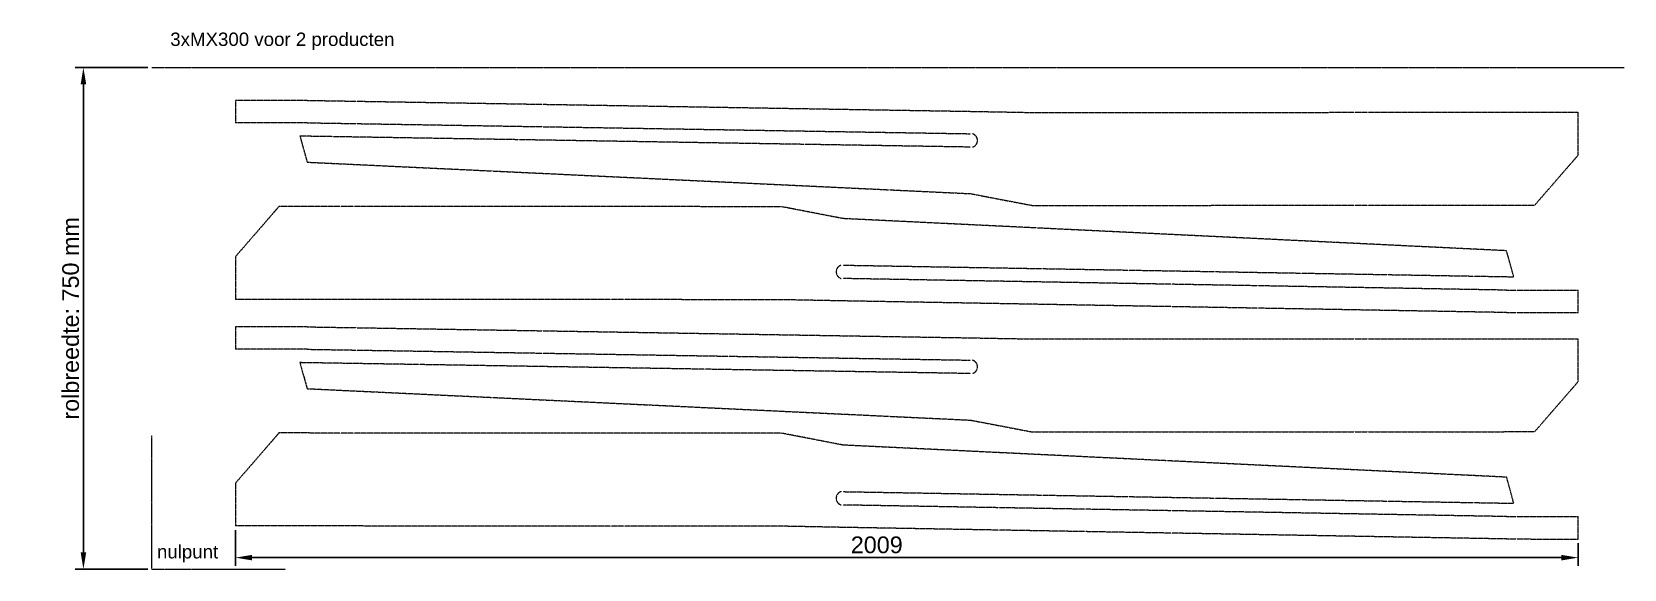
# Model space of a CAD drawing. Header units: millimetres. Extents: x -180 to 2203, y 0 to 803.
import ezdxf

# ---------------------------------------------------------------- set-up
doc = ezdxf.new("R2010")
doc.units = ezdxf.units.MM
doc.linetypes.add('HIDDEN', pattern=[0.2, 0.1, -0.1])
doc.linetypes.add('PHANTOM', pattern=[0.8, 0.45, -0.05, 0.1, -0.05, 0.1, -0.05])
doc.layers.get('Defpoints').update_dxf_attribs({"lineweight": 13})
for name, color, linetype, lineweight in [('1', 1, 'PHANTOM', 13), ('2', 2, 'PHANTOM', 13), ('3', 3, 'PHANTOM', 13), ('4', 4, 'PHANTOM', 13), ('dim', 5, 'Continuous', 13), ('hulp', 254, 'HIDDEN', 13)]:
    doc.layers.add(name, color=color, linetype=linetype, lineweight=lineweight)
doc.styles.get("Standard").update_dxf_attribs({"font": 'arial.ttf'})
doc.dimstyles.new('ISO-25 groot', dxfattribs={"dimscale": 10, "dimtxt": 2.5, "dimasz": 2.5, "dimexe": 1.25, "dimexo": 0.625, "dimtad": 1, "dimdec": 0, "dimtxsty": 'Standard', "dimcen": 2.5, "dimadec": 0, "dimazin": 0, "dimtfac": 1, "dimtdec": 0, "dimtmove": 0, "dimatfit": 3, "dimfxl": 1, "dimarcsym": 0})

# ---------------------------------------------------------------- blocks, each defined once
blk = doc.blocks.new('*D2')
at = {"layer": 'Defpoints', "color": 0, "transparency": 16777216}
for p in [(0, 750), (-102.6, 0), (0, 0)]:
    blk.add_point(p, dxfattribs=at)
at = {"layer": 'dim', "color": 0, "lineweight": -2, "transparency": 16777216}
for p, q in [((-6.2, 750), (-115.1, 750)), ((-102.6, 725), (-102.6, 25)), ((-6.2, 0), (-115.1, 0))]:
    blk.add_line(p, q, dxfattribs=at)
at = {"layer": 'dim', "color": 0, "transparency": 16777216}
for points in [[(-106.7, 725), (-98.4, 725), (-102.6, 750)], [(-106.7, 25), (-98.4, 25), (-102.6, 0)]]:
    blk.add_solid(points, dxfattribs=at)
at = {"layer": 'dim', "color": 0, "transparency": 16777216, "insert": (-121.6, 375), "char_height": 25, "attachment_point": 5, "rotation": 90}
blk.add_mtext('rolbreedte: 750 mm', dxfattribs=at)
blk = doc.blocks.new('*D1')
at = {"layer": 'Defpoints', "color": 0, "transparency": 16777216}
for p in [(124.9, 64.6), (2134, 45), (2134, 17.2)]:
    blk.add_point(p, dxfattribs=at)
at = {"layer": 'dim', "color": 0, "lineweight": -2, "transparency": 16777216}
for p, q in [((124.9, 58.3), (124.9, 4.7)), ((2134, 38.7), (2134, 4.7)), ((149.9, 17.2), (2109, 17.2))]:
    blk.add_line(p, q, dxfattribs=at)
at = {"layer": 'dim', "color": 0, "transparency": 16777216}
for points in [[(149.9, 21.3), (149.9, 13), (124.9, 17.2)], [(2109, 21.3), (2109, 13), (2134, 17.2)]]:
    blk.add_solid(points, dxfattribs=at)
at = {"layer": 'dim', "color": 0, "transparency": 16777216, "insert": (1084.5, 36.2), "char_height": 25, "attachment_point": 5}
blk.add_mtext('2009', dxfattribs=at)

msp = doc.modelspace()

# ---------------------------------------------------------------- linework, layer by layer
at = {"layer": '1'}
for p, q in [((190, 203.6), (125, 128.8)), ((942.1, 203.3), (190, 203.6)), ((1034.1, 185.5), (942.1, 203.3)), ((2026.9, 137.5), (1034.1, 185.5)), ((125, 128.8), (124.9, 64.6)), ((2037.6, 98.5), (2026.9, 137.5)), ((1034, 115.9), (2037.6, 98.5)), ((2026.8, 78.6), (1034, 95.9)), ((2026.8, 78.6), (2134, 78.5)), ((2134, 45), (2134, 78.5)), ((941.9, 64.2), (124.9, 64.6)), ((1034, 62.4), (941.9, 64.2)), ((2026.8, 45.1), (1034, 62.4)), ((2026.8, 45.1), (2134, 45))]:
    msp.add_line(p, q, dxfattribs=at)
msp.add_arc((1034, 105.9), 10.3, 104.0953, 255.7928, dxfattribs=at)
at = {"layer": '2'}
for p, q in [((232.2, 362.3), (125, 362.3)), ((125, 362.3), (125, 328.8)), ((232.2, 362.3), (1225, 345.9)), ((1225, 345.9), (1317, 344.2)), ((1317, 344.2), (2134.1, 344.6)), ((2134.1, 280.4), (2134.1, 344.6)), ((232.2, 328.8), (125, 328.8)), ((232.2, 328.8), (1225, 312.5)), ((1225, 292.5), (221.4, 308.8)), ((221.4, 308.8), (232.2, 269.9)), ((232.2, 269.9), (1225, 222.8)), ((2069.1, 205.6), (2134.1, 280.4)), ((1225, 222.8), (1317, 205.2)), ((1317, 205.2), (2069.1, 205.6))]:
    msp.add_line(p, q, dxfattribs=at)
msp.add_arc((1225, 302.5), 10.3, 284.1512, 75.8488, dxfattribs=at)
at = {"layer": '3'}
for p, q in [((190, 542.3), (125, 467.5)), ((942.1, 542), (190, 542.3)), ((1034.1, 524.2), (942.1, 542)), ((2026.9, 476.1), (1034.1, 524.2)), ((125, 467.5), (124.9, 403.3)), ((1034, 454.6), (2037.6, 437.2)), ((2037.6, 437.2), (2026.9, 476.1)), ((2026.8, 417.2), (1034, 434.6)), ((2026.8, 417.2), (2134, 417.1)), ((2134, 383.6), (2134, 417.1)), ((941.9, 402.9), (124.9, 403.3)), ((1034, 401.1), (941.9, 402.9)), ((2026.8, 383.7), (1034, 401.1)), ((2026.8, 383.7), (2134, 383.6))]:
    msp.add_line(p, q, dxfattribs=at)
msp.add_arc((1034, 444.6), 10.3, 104.0953, 255.7928, dxfattribs=at)
at = {"layer": '4'}
for p, q in [((232.2, 701), (125, 701)), ((125, 701), (125, 667.5)), ((232.2, 701), (1225, 684.6)), ((232.2, 667.5), (125, 667.5)), ((232.2, 667.5), (1225, 651.1)), ((1225, 684.6), (1317, 682.9)), ((1317, 682.9), (2134.1, 683.3)), ((2134.1, 619.1), (2134.1, 683.3)), ((1225, 631.1), (221.4, 647.5)), ((221.4, 647.5), (232.2, 608.6)), ((232.2, 608.6), (1225, 561.5)), ((2069.1, 544.3), (2134.1, 619.1)), ((1225, 561.5), (1317, 543.9)), ((1317, 543.9), (2069.1, 544.3))]:
    msp.add_line(p, q, dxfattribs=at)
msp.add_arc((1225, 641.1), 10.3, 284.1512, 75.8488, dxfattribs=at)
at = {"layer": 'hulp'}
for p, q in [((0, 750), (2202.8, 750)), ((0, 0), (0, 200)), ((0, 0), (200, 0))]:
    msp.add_line(p, q, dxfattribs=at)

# ---------------------------------------------------------------- texts
at = {"layer": 'dim'}
msp.add_text('nulpunt', height=20, dxfattribs=at).set_placement((7.5, 16))
at = {"layer": 'dim', "insert": (27.4, 802.4), "char_height": 20, "attachment_point": 1}
msp.add_mtext_dynamic_manual_height_columns('3xMX300 voor 2 producten', width=369.34, gutter_width=100, heights=[0], dxfattribs=at)

# ---------------------------------------------------------------- dimensions: what is measured, and where the dimension line sits
at = {"layer": 'dim'}
dim = msp.add_linear_dim(base=(-102.6, 0), p1=(0, 750), p2=(0, 0), angle=90, text='rolbreedte: <> mm', dimstyle='ISO-25 groot', dxfattribs=at)
dim.commit()
dim.dimension.update_dxf_attribs({"geometry": '*D2', "text_midpoint": (-121.6, 375)})
dim = msp.add_linear_dim(base=(2134, 17.2), p1=(124.9, 64.6), p2=(2134, 45), dimstyle='ISO-25 groot', dxfattribs=at)
dim.commit()
dim.dimension.update_dxf_attribs({"geometry": '*D1', "text_midpoint": (1084.5, 17.2), "dimtype": 160})

doc.saveas('drawing.dxf')
